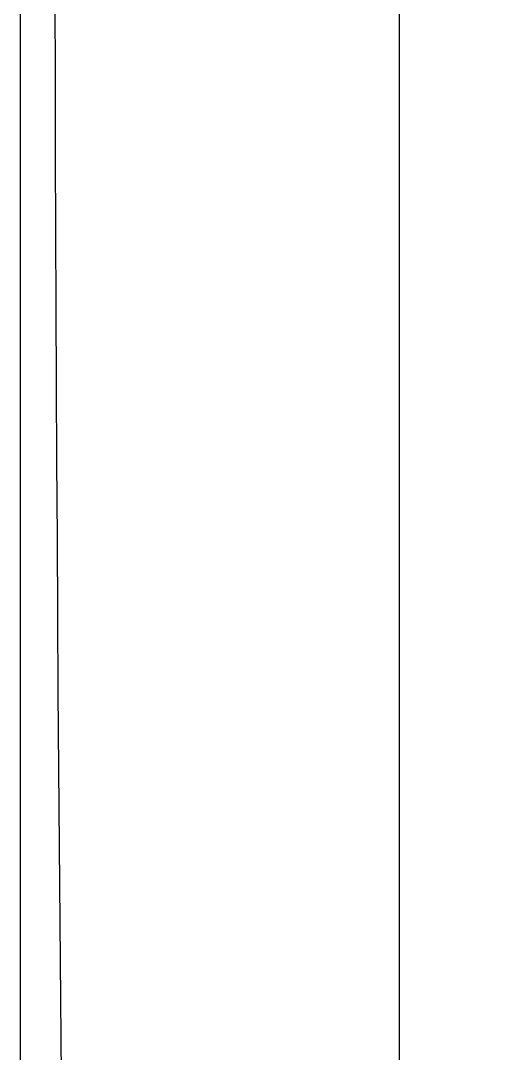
# Model space of a CAD drawing. Extents: x 832 to 912, y 781 to 934.
# Drawn here: x 832.36 to 835.76, y 834.71 to 842.01 of the extents above; entities that cross this region are included whole.
import ezdxf

# ---------------------------------------------------------------- set-up
doc = ezdxf.new("R2010")
doc.units = 0
doc.header["$MEASUREMENT"] = 0
for name, color, linetype in [('1', 4, 'Continuous'), ('DIM', 3, 'Continuous'), ('SPA', 2, 'Continuous')]:
    doc.layers.add(name, color=color, linetype=linetype)

# ---------------------------------------------------------------- blocks, each defined once
blk = doc.blocks.new('TRICKLER')
at = {"layer": '1', "linetype": 'Continuous'}
for points in [[(1.4783, -6.9136, -0.000001), (1.4753, -6.8626, -0.000001), (1.4723, -6.8116, -0.000001), (1.4693, -6.7607, -0.000001), (1.4663, -6.7097, -0.000001), (1.4633, -6.6587, -0.000001), (1.4603, -6.6077, -0.000001), (1.4572, -6.5567, -0.000001), (1.4542, -6.5057, -0.000001), (1.4512, -6.4547, -0.000001), (1.4482, -6.4038, -0.000001), (1.4452, -6.3528, 0), (1.4422, -6.3018, 0), (1.4392, -6.2508, 0), (1.4361, -6.1998, 0), (1.4331, -6.1488, 0), (1.4301, -6.0978, 0), (1.4271, -6.0468, 0), (1.4241, -5.9959, 0), (1.4211, -5.9449, 0), (1.4181, -5.8939, 0), (1.415, -5.8429, 0), (1.412, -5.7919)], [(1.409, -5.7409, 0), (1.406, -5.6899, 0), (1.403, -5.6389, 0), (1.4, -5.5879, 0), (1.397, -5.537, 0), (1.3939, -5.486, 0), (1.3909, -5.435, 0), (1.3879, -5.384, 0), (1.3849, -5.333, 0), (1.3819, -5.282, 0), (1.3789, -5.231, 0), (1.3759, -5.18, 0), (1.3729, -5.1291, 0), (1.3698, -5.0781, 0), (1.3668, -5.0271, 0), (1.3638, -4.9761, 0), (1.3608, -4.9251, 0), (1.3578, -4.8741, 0), (1.3548, -4.8231, 0), (1.3518, -4.7721, 0), (1.3487, -4.7211, 0), (1.3457, -4.6702, 0), (1.3427, -4.6192, 0), (1.3397, -4.5682, 0), (1.3367, -4.5172, 0), (1.3337, -4.4662, 0), (1.3307, -4.4152, 0), (1.3277, -4.3642, 0), (1.3246, -4.3132, 0), (1.3216, -4.2623, 0), (1.3186, -4.2113, 0), (1.3156, -4.1603, 0), (1.3126, -4.1093, 0), (1.3096, -4.0583, 0), (1.3066, -4.0073, 0), (1.3035, -3.9563, 0), (1.3005, -3.9053, 0), (1.2975, -3.8543, 0), (1.2945, -3.8034, 0), (1.2915, -3.7524, 0), (1.2885, -3.7014, 0), (1.2855, -3.6504, 0), (1.2824, -3.5994, 0), (1.2794, -3.5484, 0), (1.2764, -3.4974, 0), (1.2734, -3.4464, 0), (1.2704, -3.3955, 0), (1.2674, -3.3445, 0), (1.2644, -3.2935, 0), (1.2614, -3.2425, 0), (1.2583, -3.1915, 0), (1.2553, -3.1405, 0), (1.2523, -3.0895, 0), (1.2493, -3.0385, 0), (1.2463, -2.9875, 0), (1.2433, -2.9366, 0), (1.2403, -2.8856, 0), (1.2372, -2.8346, 0), (1.2342, -2.7836, 0), (1.2312, -2.7326, 0), (1.2282, -2.6816, 0), (1.2252, -2.6306, 0), (1.2222, -2.5796, 0), (1.2192, -2.5287, 0), (1.2161, -2.4777, 0), (1.2131, -2.4267, 0), (1.2101, -2.3757, 0), (1.2071, -2.3247, 0), (1.2041, -2.2737, 0), (1.2011, -2.2227, 0), (1.1981, -2.1717, 0), (1.195, -2.1208, 0), (1.192, -2.0698, 0), (1.189, -2.0188, 0), (1.186, -1.9678, 0), (1.183, -1.9168, 0), (1.18, -1.8658, 0), (1.177, -1.8148, 0), (1.1739, -1.7638, 0), (1.1709, -1.7128, 0), (1.1679, -1.6619, 0), (1.1649, -1.6109, 0), (1.1619, -1.5599, 0), (1.1589, -1.5089, 0), (1.1559, -1.4579, 0), (1.1528, -1.4069, 0), (1.1498, -1.3559, 0), (1.1468, -1.3049, 0), (1.1438, -1.254, 0), (1.1408, -1.203, 0), (1.1378, -1.152, 0), (1.1348, -1.101, 0), (1.1317, -1.05, 0), (1.1287, -0.999, 0), (1.1257, -0.948, 0), (1.1227, -0.897, 0), (1.1197, -0.846, 0), (1.1167, -0.7951, 0), (1.1137, -0.7441, 0), (1.1106, -0.6931, 0), (1.109, -0.6655, 0)]]:
    blk.add_lwpolyline(points, format="xyb", dxfattribs=at)
blk = doc.blocks.new('2010SOVEREIGN')
at = {"layer": '1', "color": 3}
blk.add_line((2.6742, 80.643), (2.6742, 12.0623), dxfattribs=at)
blk.add_arc((1031.0516, 46.4199), 1030.8123, 178.0737509, 181.9338544, dxfattribs=at)
at = {"layer": 'SPA', "color": 4}
blk.add_lwpolyline([(12, 92.7053), (67.6581, 92.7053, -0.414214), (79.6581, 80.7053), (79.6581, 12, -0.414214), (67.6581, 0), (12, 0, -0.414214), (0, 12), (0, 80.7053, -0.414214)], format="xyb", close=True, dxfattribs=at)
at = {"layer": 'DIM', "rotation": 1.535823026920423}
blk.add_blockref('TRICKLER', (5.7372, 41.5947), dxfattribs=at)

msp = doc.modelspace()

# ---------------------------------------------------------------- block references
at = {"layer": '1'}
msp.add_blockref('2010SOVEREIGN', (832.36, 797.97), dxfattribs=at)

doc.saveas('drawing.dxf')
